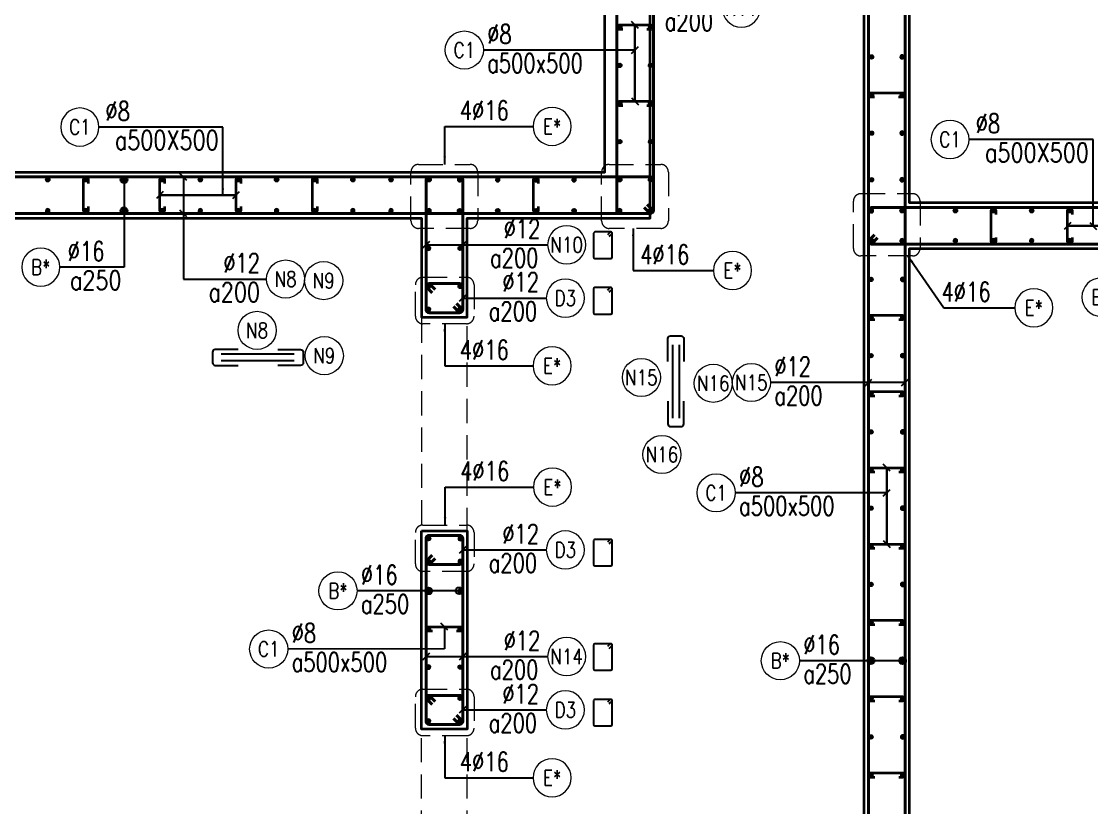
# Model space of a CAD drawing. Header units: millimetres. Extents: x 738475 to 1279438, y -34239 to 156422.
# Drawn here: x 1065435 to 1072451, y 66305 to 71460 of the extents above; entities that cross this region are included whole.
import ezdxf
from ezdxf.enums import TextEntityAlignment as Align

# ---------------------------------------------------------------- set-up
doc = ezdxf.new("R2010")
doc.units = ezdxf.units.MM
doc.header["$MEASUREMENT"] = 0
doc.linetypes.add('HIDDEN', pattern=[9.525, 6.35, -3.175])
doc.linetypes.add('HIDDEN2', pattern=[4.7625, 3.175, -1.5875])
doc.layers.get('0').update_dxf_attribs({"lineweight": 20})
doc.layers.add('Hidden', color=9, linetype='HIDDEN')
doc.layers.add('Ligature', color=1, linetype='Continuous')
for name, color, linetype, lineweight in [('KC-LEADER', 153, 'Continuous', 18), ('KC-THEP', 6, 'Continuous', 40), ('NDC_S_BEAM', 3, 'HIDDEN2', 20), ('NDC_S_DIM', 1, 'Continuous', 15), ('NDC_S_HIDDEN', 8, 'HIDDEN2', 13), ('NDC_S_LEADER', 1, 'Continuous', 15), ('NDC_S_REBAR', 4, 'Continuous', 35), ('NDC_S_STIRRUP', 4, 'Continuous', 40), ('NDC_S_VN TEXT', 7, 'Continuous', 20), ('NDC_S_WALL', 6, 'Continuous', 35)]:
    doc.layers.add(name, color=color, linetype=linetype, lineweight=lineweight)
doc.styles.add('NDC_ARIAL', font='arial.ttf', dxfattribs={"width": 0.85})
doc.styles.add('NDC_DIM', font='', dxfattribs={"width": 0.75})
doc.styles.add('NDC_EN TXT', font='romans.shx', dxfattribs={"width": 0.8})
doc.styles.get('NDC_DIM').set_extended_font_data('Dotum')
doc.dimstyles.new('NDC_1-50', dxfattribs={"dimscale": 50, "dimtxt": 2.5, "dimasz": 1, "dimexe": 1.5, "dimexo": 0, "dimgap": 0.8, "dimtad": 1, "dimdec": 0, "dimdsep": 46, "dimtxsty": 'NDC_ARIAL', "dimblk": 'DIMMARK', "dimcen": 49999.938995, "dimdle": 1.5, "dimclrd": 1, "dimclre": 1, "dimclrt": 3, "dimadec": 0, "dimazin": 0, "dimtfac": 1, "dimtdec": 0, "dimtix": 1, "dimtmove": 2, "dimatfit": 3, "dimfxl": 1, "dimarcsym": 0})
doc.dimstyles.new('NDC_dim_30', dxfattribs={"dimscale": 30, "dimtxt": 2.5, "dimasz": 1.5, "dimexe": 1.5, "dimexo": 2.5, "dimgap": 1, "dimtad": 1, "dimdec": 0, "dimzin": 0, "dimdsep": 46, "dimtxsty": 'NDC_DIM', "dimblk": 'DIMMARK', "dimcen": 0.09, "dimdle": 1.2, "dimclrd": 1, "dimclre": 1, "dimclrt": 3, "dimadec": 0, "dimazin": 0, "dimtfac": 1, "dimtdec": 0, "dimtix": 1, "dimtofl": 0, "dimtmove": 0, "dimatfit": 3, "dimfxl": 6, "dimfxlon": 1, "dimtolj": 1, "dimtzin": 0, "dimarcsym": 0})

# ---------------------------------------------------------------- blocks, each defined once
blk = doc.blocks.new('THEP')
at = {"layer": 'KC-LEADER', "color": 6}
blk.add_circle((0, 0), 14, dxfattribs=at)
at = {"layer": 'KC-THEP'}
for p, q in [((-14, 0), (14, 0)), ((9.9, 9.9), (-9.9, -9.9)), ((-9.9, 9.9), (9.9, -9.9)), ((0, 14), (0, -14))]:
    blk.add_line(p, q, dxfattribs=at)
blk = doc.blocks.new('DIMMARK')
at = {"layer": 'NDC_S_DIM', "color": 1}
blk.add_line((-1.5, 0), (1, 0), dxfattribs=at)
at = {"layer": 'NDC_S_DIM', "color": 2, "const_width": 0.1}
blk.add_lwpolyline([(-0.42, -0.42), (0.42, 0.42)], dxfattribs=at)
blk = doc.blocks.new('*U10')
blk.add_circle((2.5, 0), 2.5)
at = {"layer": 'NDC_S_VN TEXT', "color": 3, "style": 'NDC_EN TXT'}
for tag, width, p in [('DK2', 0.75, (-0.85, 0.85)), ('KC2', 0.8, (-0.85, -2.97))]:
    blk.add_attdef(tag, text='', height=2.5, dxfattribs=dict(at, width=width)).set_placement(p, align=Align.RIGHT)
at = {"layer": 'NDC_S_VN TEXT', "color": 7, "style": 'NDC_EN TXT', "width": 0.8}
blk.add_attdef('SH3', text='', height=2, dxfattribs=at).set_placement((2.5, 0), align=Align.MIDDLE)
blk = doc.blocks.new('A$C7BC65A55')
at = {"layer": 'Ligature'}
for p, q in [((-15.2, 372, 0), (-15.2, 38.5, 0)), ((15.2, 372, 0), (15.2, 38.5, 0))]:
    blk.add_line(p, q, dxfattribs=at)
for points in [[(-36.2, 296.5), (-36.2, 400.9, -0.414214), (-24, 413.1), (24, 413.1, -0.414214), (36.2, 400.9), (36.2, 296.5)], [(-36.2, 116.5), (-36.2, 12.2, 0.414214), (-24, 0), (24, 0, 0.414214), (36.2, 12.2), (36.2, 116.5)]]:
    blk.add_lwpolyline(points, format="xyb", dxfattribs=at)
blk = doc.blocks.new('*U11')
blk.add_circle((-2.5, 0), 2.5)
at = {"layer": 'NDC_S_VN TEXT', "color": 3, "style": 'NDC_EN TXT', "width": 0.75}
for tag, p in [('DK1', (0.5, 0.85)), ('KC1', (0.5, -2.97))]:
    blk.add_attdef(tag, p, '', height=2.5, dxfattribs=at)
at = {"layer": 'NDC_S_VN TEXT', "color": 7, "style": 'NDC_EN TXT', "width": 0.8}
blk.add_attdef('SH2', text='', height=2, dxfattribs=at).set_placement((-2.5, 0), align=Align.MIDDLE)
blk = doc.blocks.new('*U13')
blk.add_circle((-2.5, 0), 2.5)
at = {"layer": 'NDC_S_VN TEXT', "color": 3, "style": 'NDC_EN TXT', "width": 0.75}
blk.add_attdef('DK1', (0.5, 0.85), '', height=2.5, dxfattribs=at)
at = {"layer": 'NDC_S_VN TEXT', "color": 7, "style": 'NDC_EN TXT', "width": 0.8}
blk.add_attdef('SH2', text='', height=2, dxfattribs=at).set_placement((-2.5, 0), align=Align.MIDDLE)
blk = doc.blocks.new('*U12')
blk.add_circle((-2.5, 0), 2.5)
at = {"layer": 'NDC_S_VN TEXT', "color": 3, "style": 'NDC_EN TXT', "width": 0.75}
for tag, p in [('DK1', (0.5, 0.85)), ('KC1', (0.5, -2.97))]:
    blk.add_attdef(tag, p, '', height=2.5, dxfattribs=at)
at = {"layer": 'NDC_S_VN TEXT', "color": 7, "style": 'NDC_EN TXT', "width": 0.8}
blk.add_attdef('SH2', text='', height=2, dxfattribs=at).set_placement((-2.5, 0), align=Align.MIDDLE)

msp = doc.modelspace()

# ---------------------------------------------------------------- linework, layer by layer
for centre in [(1067417.021, 69760.121), (1066980.746, 69433.845), (1067420.847, 69268.088), (1069499.925, 69125.009), (1069970.894, 69086.849), (1069634.373, 68620.006)]:
    msp.add_circle(centre, 125)
at = {"layer": 'Ligature'}
for points in [[(1069289.414, 70049.096), (1069305.379, 70065.061, 0.66817864), (1069299.606, 70079), (1069194.977, 70079, 0.41421356), (1069186.812, 70070.835), (1069186.812, 69913.727, 0.41421356), (1069194.977, 69905.562), (1069299.606, 69905.562, 0.41421356), (1069307.771, 69913.727), (1069307.771, 70070.835, 0.66817864), (1069293.833, 70076.608), (1069277.867, 70060.642)], [(1069289.414, 69684.495), (1069305.379, 69700.46, 0.66817864), (1069299.606, 69714.399), (1069194.977, 69714.399, 0.41421356), (1069186.812, 69706.234), (1069186.812, 69549.126, 0.41421356), (1069194.977, 69540.961), (1069299.606, 69540.961, 0.41421356), (1069307.771, 69549.126), (1069307.771, 69706.234, 0.66817864), (1069293.833, 69712.007), (1069277.867, 69696.041)], [(1069289.414, 68033.525), (1069305.379, 68049.491, 0.66817864), (1069299.606, 68063.429), (1069194.977, 68063.429, 0.41421356), (1069186.812, 68055.264), (1069186.812, 67898.156, 0.41421356), (1069194.977, 67889.992), (1069299.606, 67889.992, 0.41421356), (1069307.771, 67898.156), (1069307.771, 68055.264, 0.66817864), (1069293.833, 68061.037), (1069277.867, 68045.071)], [(1069289.385, 67349.096), (1069305.351, 67365.061, 0.66817864), (1069299.578, 67379), (1069194.949, 67379, 0.41421356), (1069186.784, 67370.835), (1069186.784, 67213.727, 0.41421356), (1069194.949, 67205.562), (1069299.578, 67205.562, 0.41421356), (1069307.743, 67213.727), (1069307.743, 67370.835, 0.66817864), (1069293.804, 67376.608), (1069277.839, 67360.642)], [(1069289.385, 66984.495), (1069305.351, 67000.46, 0.66817864), (1069299.578, 67014.399), (1069194.949, 67014.399, 0.41421356), (1069186.784, 67006.234), (1069186.784, 66849.126, 0.41421356), (1069194.949, 66840.961), (1069299.578, 66840.961, 0.41421356), (1069307.743, 66849.126), (1069307.743, 67006.234, 0.66817864), (1069293.804, 67012.007), (1069277.839, 66996.041)]]:
    msp.add_lwpolyline(points, format="xyb", dxfattribs=at)
at = {"layer": 'NDC_S_BEAM', "ltscale": 50}
for p, q in [((1068058.224, 69511.705), (1068058.224, 68111.705)), ((1068358.224, 68111.705), (1068358.224, 69511.705)), ((1068058.224, 65411.705), (1068058.224, 66811.705)), ((1068358.224, 65411.705), (1068358.224, 66811.705))]:
    msp.add_line(p, q, dxfattribs=at)
at = {"layer": 'NDC_S_HIDDEN', "ltscale": 50}
for points in [[(1068039.299, 70522.267), (1068376.509, 70522.267, -0.41421356), (1068426.509, 70472.267), (1068426.509, 70152.529, -0.41421356), (1068376.509, 70102.529), (1068039.299, 70102.529, -0.41421356), (1067989.299, 70152.529), (1067989.299, 70472.267, -0.41421356)], [(1069289.271, 70522.267), (1069626.481, 70522.267, -0.41421356), (1069676.481, 70472.267), (1069676.481, 70152.529, -0.41421356), (1069626.481, 70102.529), (1069289.271, 70102.529, -0.41421356), (1069239.271, 70152.529), (1069239.271, 70472.267, -0.41421356)], [(1070939.349, 70330.3), (1071276.559, 70330.3, -0.41421356), (1071326.559, 70280.3), (1071326.559, 69971.785, -0.41421356), (1071276.559, 69921.785), (1070939.349, 69921.785, -0.41421356), (1070889.349, 69971.785), (1070889.349, 70280.3, -0.41421356)], [(1068067.957, 69782.472), (1068352.714, 69782.472, -0.41421356), (1068402.714, 69732.472), (1068402.714, 69527.464, -0.41421356), (1068352.714, 69477.464), (1068067.957, 69477.464, -0.41421356), (1068017.957, 69527.464), (1068017.957, 69732.472, -0.41421356)], [(1068067.957, 68157.65), (1068352.714, 68157.65, -0.41421356), (1068402.714, 68107.65), (1068402.714, 67902.643, -0.41421356), (1068352.714, 67852.643), (1068067.957, 67852.643, -0.41421356), (1068017.957, 67902.643), (1068017.957, 68107.65, -0.41421356)], [(1068067.957, 67081.54), (1068352.714, 67081.54, -0.41421356), (1068402.714, 67031.54), (1068402.714, 66826.532, -0.41421356), (1068352.714, 66776.532), (1068067.957, 66776.532, -0.41421356), (1068017.957, 66826.532), (1068017.957, 67031.54, -0.41421356)]]:
    msp.add_lwpolyline(points, format="xyb", close=True, dxfattribs=at)
at = {"layer": 'NDC_S_REBAR'}
for points in [[(1069378.775, 71406.257), (1069353.775, 71406.257, -1), (1069353.775, 71436.257), (1069560.8, 71436.257, -1), (1069560.8, 71406.257), (1069535.8, 71406.257)], [(1069378.775, 70906.257), (1069353.775, 70906.257, -1), (1069353.775, 70936.257), (1069560.8, 70936.257, -1), (1069560.8, 70906.257), (1069535.8, 70906.257)], [(1071028.775, 70961.99), (1071003.775, 70961.99, -1), (1071003.775, 70991.99), (1071210.8, 70991.99, -1), (1071210.8, 70961.99), (1071185.8, 70961.99)], [(1065873.252, 70246.257), (1065873.252, 70221.257, -1), (1065843.252, 70221.257), (1065843.252, 70421.257, -1), (1065873.252, 70421.257), (1065873.252, 70396.257)], [(1066373.252, 70246.257), (1066373.252, 70221.257, -1), (1066343.252, 70221.257), (1066343.252, 70421.257, -1), (1066373.252, 70421.257), (1066373.252, 70396.257)], [(1066873.252, 70246.257), (1066873.252, 70221.257, -1), (1066843.252, 70221.257), (1066843.252, 70421.257, -1), (1066873.252, 70421.257), (1066873.252, 70396.257)], [(1067373.252, 70246.257), (1067373.252, 70221.257, -1), (1067343.252, 70221.257), (1067343.252, 70421.257, -1), (1067373.252, 70421.257), (1067373.252, 70396.257)], [(1068823.224, 70246.557), (1068823.224, 70221.557, -1), (1068793.224, 70221.557), (1068793.224, 70421.557, -1), (1068823.224, 70421.557), (1068823.224, 70396.557)], [(1071823.224, 70043.464), (1071823.224, 70018.464, -1), (1071793.224, 70018.464), (1071793.224, 70218.464, -1), (1071823.224, 70218.464), (1071823.224, 70193.464)], [(1072323.224, 70043.464), (1072323.224, 70018.464, -1), (1072293.224, 70018.464), (1072293.224, 70218.464, -1), (1072323.224, 70218.464), (1072323.224, 70193.464)], [(1071029.712, 69503.162), (1071004.712, 69503.162, -1), (1071004.712, 69533.162), (1071211.736, 69533.162, -1), (1071211.736, 69503.162), (1071186.736, 69503.162)], [(1071029.712, 69003.162), (1071004.712, 69003.162, -1), (1071004.712, 69033.162), (1071211.736, 69033.162, -1), (1071211.736, 69003.162), (1071186.736, 69003.162)], [(1071029.712, 68503.162), (1071004.712, 68503.162, -1), (1071004.712, 68533.162), (1071211.736, 68533.162, -1), (1071211.736, 68503.162), (1071186.736, 68503.162)], [(1071029.712, 68003.162), (1071004.712, 68003.162, -1), (1071004.712, 68033.162), (1071211.736, 68033.162, -1), (1071211.736, 68003.162), (1071186.736, 68003.162)], [(1068129.712, 67460.988), (1068104.712, 67460.988, -1), (1068104.712, 67490.988), (1068311.736, 67490.988, -1), (1068311.736, 67460.988), (1068286.736, 67460.988)], [(1071029.712, 67503.162), (1071004.712, 67503.162, -1), (1071004.712, 67533.162), (1071211.736, 67533.162, -1), (1071211.736, 67503.162), (1071186.736, 67503.162)], [(1071029.712, 67003.162), (1071004.712, 67003.162, -1), (1071004.712, 67033.162), (1071211.736, 67033.162, -1), (1071211.736, 67003.162), (1071186.736, 67003.162)], [(1071029.712, 66503.162), (1071004.712, 66503.162, -1), (1071004.712, 66533.162), (1071211.736, 66533.162, -1), (1071211.736, 66503.162), (1071186.736, 66503.162)]]:
    msp.add_lwpolyline(points, format="xyb", dxfattribs=at)
at = {"layer": 'NDC_S_STIRRUP'}
for points in [[(1069538.224, 70260.011), (1069578.224, 70220.011, -0.41421356), (1069558.224, 70200.011), (1069358.224, 70200.011, -0.41421356), (1069338.224, 70220.011), (1069338.224, 72620.011, -0.41421356), (1069358.224, 72640.011), (1069558.224, 72640.011, -0.41421356), (1069578.224, 72620.011), (1069578.224, 70220.011, -0.41421356), (1069558.224, 70200.011), (1069518.224, 70240.011)], [(1071188.224, 65460.011), (1071228.224, 65420.011, -0.41421356), (1071208.224, 65400.011), (1071008.224, 65400.011, -0.41421356), (1070988.224, 65420.011), (1070988.224, 72620.011, -0.41421356), (1071008.224, 72640.011), (1071208.224, 72640.011, -0.41421356), (1071228.224, 72620.011), (1071228.224, 65420.011, -0.41421356), (1071208.224, 65400.011), (1071168.224, 65440.011)], [(1064948.224, 70240.011), (1064908.224, 70200.011, -0.41421356), (1064888.224, 70220.011), (1064888.224, 70420.011, -0.41421356), (1064908.224, 70440.011), (1069558.224, 70440.011, -0.41421356), (1069578.224, 70420.011), (1069578.224, 70220.011, -0.41435759), (1069558.224, 70200.011), (1064908.224, 70200.011, -0.41421356), (1064888.224, 70220.011), (1064928.224, 70260.011)], [(1068288.252, 69610.011), (1068328.252, 69570.011, -0.41421356), (1068308.252, 69550.011), (1068108.252, 69550.011, -0.41421356), (1068088.252, 69570.011), (1068088.252, 70420.011, -0.41421356), (1068108.252, 70440.011), (1068308.252, 70440.011, -0.41421356), (1068328.252, 70420.011), (1068328.252, 69570.011, -0.41421356), (1068308.252, 69550.011), (1068268.252, 69590.011)], [(1071048.224, 70040.011), (1071008.224, 70000.011, -0.41421356), (1070988.224, 70020.011), (1070988.224, 70220.011, -0.41421356), (1071008.224, 70240.011), (1074308.196, 70240.011, -0.41421356), (1074328.196, 70220.011), (1074328.196, 70020.011, -0.41435759), (1074308.196, 70000.011), (1071008.224, 70000.011, -0.41421356), (1070988.224, 70020.011), (1071028.224, 70060.011)], [(1068128.224, 69680.981), (1068088.224, 69720.981, -0.41421356), (1068108.224, 69740.981), (1068308.224, 69740.981, -0.41421356), (1068328.224, 69720.981), (1068328.224, 69570.011, -0.41421356), (1068308.224, 69550.011), (1068108.224, 69550.011, -0.41421356), (1068088.224, 69570.011), (1068088.224, 69720.981, -0.41421356), (1068108.224, 69740.981), (1068148.224, 69700.981)], [(1068128.224, 67959.041), (1068088.224, 67919.041, 0.41421356), (1068108.224, 67899.041), (1068308.224, 67899.041, 0.41421356), (1068328.224, 67919.041), (1068328.224, 68070.011, 0.41421356), (1068308.224, 68090.011), (1068108.224, 68090.011, 0.41421356), (1068088.224, 68070.011), (1068088.224, 67919.041, 0.41421356), (1068108.224, 67899.041), (1068148.224, 67939.041)], [(1068288.252, 66910.011), (1068328.252, 66870.011, -0.41421356), (1068308.252, 66850.011), (1068108.252, 66850.011, -0.41421356), (1068088.252, 66870.011), (1068088.252, 68070.011, -0.41421356), (1068108.252, 68090.011), (1068308.252, 68090.011, -0.41421356), (1068328.252, 68070.011), (1068328.252, 66870.011, -0.41421356), (1068308.252, 66850.011), (1068268.252, 66890.011)], [(1068128.224, 66980.981), (1068088.224, 67020.981, -0.41421356), (1068108.224, 67040.981), (1068308.224, 67040.981, -0.41421356), (1068328.224, 67020.981), (1068328.224, 66870.011, -0.41421356), (1068308.224, 66850.011), (1068108.224, 66850.011, -0.41421356), (1068088.224, 66870.011), (1068088.224, 67020.981, -0.41421356), (1068108.224, 67040.981), (1068148.224, 67000.981)]]:
    msp.add_lwpolyline(points, format="xyb", dxfattribs=at)
at = {"layer": 'NDC_S_WALL'}
for points in [[(1068358.224, 63470.011), (1068358.224, 65420.011), (1068058.224, 65420.011), (1068058.224, 64770.011), (1065358.224, 64770.011), (1065358.224, 70170.011), (1068058.224, 70170.011), (1068058.224, 69520.011), (1068358.224, 69520.011), (1068358.224, 70170.011), (1069558.224, 70170.011), (1069558.224, 72670.011)], [(1074058.224, 70270.011), (1071258.224, 70270.011), (1071258.224, 72170.011), (1072308.224, 72170.011), (1072308.224, 72670.011), (1070958.224, 72670.011), (1070958.224, 65570.011), (1070208.224, 65570.011), (1070208.224, 65370.011), (1071258.224, 65370.011), (1071258.224, 69970.011), (1074058.224, 69970.011)], [(1069258.224, 72170.011), (1069258.224, 70470.011), (1065358.224, 70470.011), (1065358.224, 72170.011)]]:
    msp.add_lwpolyline(points, dxfattribs=at)
msp.add_lwpolyline([(1068058.224, 68120.011), (1068358.224, 68120.011), (1068358.224, 66820.011), (1068058.224, 66820.011)], close=True, dxfattribs=at)

# ---------------------------------------------------------------- block references
at = {"layer": 'Hidden', "xscale": 1.44, "yscale": 1.44, "zscale": 1.44}
msp.add_blockref('A$C7BC65A55', (1069725.005, 68802.728, 0.03), dxfattribs=at)
at = {"layer": 'Hidden', "xscale": 1.44, "yscale": 1.44, "zscale": 1.44, "rotation": 270}
msp.add_blockref('A$C7BC65A55', (1066688.635, 69256.32, 0.03), dxfattribs=at)
at = {"layer": 'KC-THEP'}
for p, rotation in [((1069358.252, 71421.257), 189.6685644363809), ((1071008.252, 71226.99), 189.6685644363809), ((1069358.252, 71171.257), 189.6685644363809), ((1069358.252, 70921.257), 189.6685644363809), ((1071008.252, 70976.99), 189.6685644363809), ((1071008.252, 70726.99), 189.6685644363809), ((1069358.252, 70671.257), 189.6685644363809), ((1065608.252, 70421.257), 189.6685644363809), ((1065858.252, 70421.257), 189.6685644363809), ((1066108.252, 70421.257), 189.6685644363809), ((1066358.252, 70421.257), 189.6685644363809), ((1066608.252, 70421.257), 189.6685644363809), ((1066858.252, 70421.257), 189.6685644363809), ((1067108.252, 70421.257), 189.6685644363809), ((1067358.252, 70421.257), 189.6685644363809), ((1067608.252, 70421.257), 189.6685644363809), ((1067858.252, 70421.257), 189.6685644363809), ((1068108.252, 70421.257), 189.6685644363809), ((1069358.252, 70421.257), 189.6685644363809), ((1071008.252, 70421.257), 189.6685644363809), ((1068308.224, 70218.464), 189.6685644363809), ((1068558.224, 70218.464), 189.6685644363809), ((1068808.224, 70218.464), 189.6685644363809), ((1069058.224, 70218.464), 189.6685644363809), ((1069558.224, 70218.464), 189.6685644363809), ((1071208.224, 70218.464), 189.6685644363809), ((1071558.224, 70218.464), 189.6685644363809), ((1071808.224, 70218.464), 189.6685644363809), ((1072058.224, 70218.464), 189.6685644363809), ((1072308.224, 70218.464), 189.6685644363809), ((1071008.252, 70021.858), 189.6685644363809), ((1068311.736, 69971.859), 9.668564436380946), ((1068311.736, 69721.859), 9.668564436380946), ((1071004.712, 69768.162), 189.6685644363809), ((1068311.736, 69571.859), 9.668564436380946), ((1071004.712, 69518.162), 189.6685644363809), ((1071004.712, 69268.162), 189.6685644363809), ((1071004.712, 69018.162), 189.6685644363809), ((1071004.712, 68768.162), 189.6685644363809), ((1071004.712, 68518.162), 189.6685644363809), ((1071004.712, 68268.162), 189.6685644363809), ((1068104.712, 68068.162), 189.6685644363809), ((1071004.712, 68018.162), 189.6685644363809), ((1068104.712, 67918.162), 189.6685644363809), ((1071004.712, 67768.162), 189.6685644363809), ((1068311.736, 67725.988), 9.668564436380946), ((1068311.736, 67475.988), 9.668564436380946), ((1071004.712, 67518.162), 189.6685644363809), ((1071004.712, 67268.162), 189.6685644363809), ((1068311.736, 67225.988), 9.668564436380946), ((1068311.736, 67021.859), 9.668564436380946), ((1071004.712, 67018.162), 189.6685644363809), ((1068311.736, 66871.859), 9.668564436380946), ((1071004.712, 66768.162), 189.6685644363809), ((1071004.712, 66518.162), 189.6685644363809)]:
    msp.add_blockref('THEP', p, dxfattribs=dict(at, rotation=rotation))
at = {"layer": 'KC-THEP', "xscale": -1}
for p, rotation in [((1069558.224, 71421.557), 350.3314355636191), ((1071208.224, 71227.291), 350.3314355636191), ((1069558.224, 71171.557), 350.3314355636191), ((1069558.224, 70921.557), 350.3314355636191), ((1071208.224, 70977.291), 350.3314355636191), ((1071208.224, 70727.291), 350.3314355636191), ((1069558.224, 70671.557), 350.3314355636191), ((1068308.224, 70421.557), 350.3314355636191), ((1068558.224, 70421.557), 350.3314355636191), ((1068808.224, 70421.557), 350.3314355636191), ((1069058.224, 70421.557), 350.3314355636191), ((1069558.224, 70421.557), 350.3314355636191), ((1071208.224, 70421.557), 350.3314355636191), ((1065608.252, 70218.163), 350.3314355636191), ((1065858.252, 70218.163), 350.3314355636191), ((1066108.252, 70218.163), 350.3314355636191), ((1066358.252, 70218.163), 350.3314355636191), ((1066608.252, 70218.163), 350.3314355636191), ((1066858.252, 70218.163), 350.3314355636191), ((1067108.252, 70218.163), 350.3314355636191), ((1067358.252, 70218.163), 350.3314355636191), ((1067608.252, 70218.163), 350.3314355636191), ((1067858.252, 70218.163), 350.3314355636191), ((1068108.252, 70218.163), 350.3314355636191), ((1069358.252, 70218.163), 350.3314355636191), ((1071008.252, 70218.163), 350.3314355636191), ((1071208.224, 70021.557), 350.3314355636191), ((1071558.224, 70021.557), 350.3314355636191), ((1071808.224, 70021.557), 350.3314355636191), ((1072058.224, 70021.557), 350.3314355636191), ((1072308.224, 70021.557), 350.3314355636191), ((1068104.712, 69971.859), 350.3314355636191), ((1068104.712, 69721.859), 350.3314355636191), ((1071211.736, 69768.162), 170.331435563619), ((1068104.712, 69571.859), 350.3314355636191), ((1071211.736, 69518.162), 170.331435563619), ((1071211.736, 69268.162), 170.331435563619), ((1071211.736, 69018.162), 170.331435563619), ((1071211.736, 68768.162), 170.331435563619), ((1071211.736, 68518.162), 170.331435563619), ((1071211.736, 68268.162), 170.331435563619), ((1068311.736, 68068.162), 170.331435563619), ((1071211.736, 68018.162), 170.331435563619), ((1068311.736, 67918.162), 170.331435563619), ((1071211.736, 67768.162), 170.331435563619), ((1068104.712, 67725.988), 350.3314355636191), ((1068104.712, 67475.988), 350.3314355636191), ((1071211.736, 67518.162), 170.331435563619), ((1071211.736, 67268.162), 170.331435563619), ((1068104.712, 67225.988), 350.3314355636191), ((1068104.712, 67021.859), 350.3314355636191), ((1071211.736, 67018.162), 170.331435563619), ((1068104.712, 66871.859), 350.3314355636191), ((1071211.736, 66768.162), 170.331435563619), ((1071211.736, 66518.162), 170.331435563619)]:
    msp.add_blockref('THEP', p, dxfattribs=dict(at, rotation=rotation))
at = {"layer": 'NDC_S_VN TEXT'}
ref = msp.add_blockref('*U11', (1070030.483, 71546.818), dxfattribs=dict(at, xscale=-50, yscale=50, zscale=50))
ref.add_attrib('SH2', 'N11', dxfattribs={"color": 7, "height": 100, "style": 'NDC_EN TXT', "width": 0.8}).set_placement((1070155.483, 71546.818), align=Align.MIDDLE)
ref.add_attrib('DK1', '%%C12', (1069742.09, 71589.094), dxfattribs={"color": 3, "height": 125, "style": 'NDC_EN TXT', "width": 0.75})
ref.add_attrib('KC1', 'a200', (1069652.805, 71398.191), dxfattribs={"color": 3, "height": 125, "style": 'NDC_EN TXT', "width": 0.75})
at = {"layer": 'NDC_S_VN TEXT', "xscale": 50, "yscale": 50, "zscale": 50}
for name, p, values in [('*U12', (1068463.974, 71271.895), {'SH2': 'C1', 'DK1': '%%c8', 'KC1': 'a500x500'}), ('*U10', (1067042.298, 69770.459), {'SH3': 'N8', 'DK2': '%%C12', 'KC2': 'a200'}), ('*U11', (1070345.837, 69092.017), {'SH2': 'N15', 'DK1': '%%C12', 'KC1': 'a200'}), ('*U12', (1070114.911, 68368.801), {'SH2': 'C1', 'DK1': '%%c8', 'KC1': 'a500x500'}), ('*U11', (1067635.765, 67725.988), {'SH2': 'B*', 'DK1': '%%C16', 'KC1': 'a250'}), ('*U12', (1067181.78, 67344.714), {'SH2': 'C1', 'DK1': '%%c8', 'KC1': 'a500x500'}), ('*U11', (1070535.765, 67268.162), {'SH2': 'B*', 'DK1': '%%C16', 'KC1': 'a250'})]:
    msp.add_blockref(name, p, dxfattribs=at).add_auto_attribs(values)
at = {"layer": 'NDC_S_VN TEXT'}
ref = msp.add_blockref('*U10', (1065943.791, 70767.207), dxfattribs=dict(at, xscale=-50, yscale=50, zscale=50))
ref.add_attrib('SH3', 'C1', dxfattribs={"color": 7, "height": 100, "style": 'NDC_EN TXT', "width": 0.8}).set_placement((1065818.791, 70767.207), align=Align.MIDDLE)
ref.add_attrib('DK2', '%%c8', dxfattribs={"color": 3, "height": 125, "style": 'NDC_EN TXT', "width": 0.75}).set_placement((1066147.005, 70809.482), align=Align.RIGHT)
ref.add_attrib('KC2', 'a500X500', dxfattribs={"color": 3, "height": 125, "style": 'NDC_EN TXT', "width": 0.8}).set_placement((1066729.148, 70618.58), align=Align.RIGHT)
ref = msp.add_blockref('*U13', (1068789.645, 70771.127), dxfattribs=dict(at, xscale=-50, yscale=50, zscale=50))
ref.add_attrib('SH2', 'E*', dxfattribs={"color": 7, "height": 100, "style": 'NDC_EN TXT', "width": 0.8}).set_placement((1068914.645, 70771.127), align=Align.MIDDLE)
ref.add_attrib('DK1', '4%%C16', (1068309.288, 70813.402), dxfattribs={"color": 3, "height": 125, "style": 'NDC_EN TXT', "width": 0.75})
ref = msp.add_blockref('*U10', (1071648.2, 70685.806), dxfattribs=dict(at, xscale=-50, yscale=50, zscale=50))
ref.add_attrib('SH3', 'C1', dxfattribs={"color": 7, "height": 100, "style": 'NDC_EN TXT', "width": 0.8}).set_placement((1071523.2, 70685.806), align=Align.MIDDLE)
ref.add_attrib('DK2', '%%c8', dxfattribs={"color": 3, "height": 125, "style": 'NDC_EN TXT', "width": 0.75}).set_placement((1071851.414, 70728.082), align=Align.RIGHT)
ref.add_attrib('KC2', 'a500X500', dxfattribs={"color": 3, "height": 125, "style": 'NDC_EN TXT', "width": 0.8}).set_placement((1072433.557, 70537.179), align=Align.RIGHT)
ref = msp.add_blockref('*U11', (1068885.087, 69995.192), dxfattribs=dict(at, xscale=-50, yscale=50, zscale=50))
ref.add_attrib('SH2', 'N10', dxfattribs={"color": 7, "height": 100, "style": 'NDC_EN TXT', "width": 0.8}).set_placement((1069010.087, 69995.192), align=Align.MIDDLE)
ref.add_attrib('DK1', '%%C12', (1068596.694, 70037.467), dxfattribs={"color": 3, "height": 125, "style": 'NDC_EN TXT', "width": 0.75})
ref.add_attrib('KC1', 'a200', (1068507.408, 69846.565), dxfattribs={"color": 3, "height": 125, "style": 'NDC_EN TXT', "width": 0.75})
ref = msp.add_blockref('*U10', (1065687.641, 69848.451), dxfattribs=dict(at, xscale=-50, yscale=50, zscale=50))
ref.add_attrib('SH3', 'B*', dxfattribs={"color": 7, "height": 100, "style": 'NDC_EN TXT', "width": 0.8}).set_placement((1065562.641, 69848.451), align=Align.MIDDLE)
ref.add_attrib('DK2', '%%C16', dxfattribs={"color": 3, "height": 125, "style": 'NDC_EN TXT', "width": 0.75}).set_placement((1065980.141, 69890.726), align=Align.RIGHT)
ref.add_attrib('KC2', 'a250', dxfattribs={"color": 3, "height": 125, "style": 'NDC_EN TXT', "width": 0.8}).set_placement((1066092.046, 69699.824), align=Align.RIGHT)
ref = msp.add_blockref('*U13', (1069972.205, 69826.479), dxfattribs=dict(at, xscale=-50, yscale=50, zscale=50))
ref.add_attrib('SH2', 'E*', dxfattribs={"color": 7, "height": 100, "style": 'NDC_EN TXT', "width": 0.8}).set_placement((1070097.205, 69826.479), align=Align.MIDDLE)
ref.add_attrib('DK1', '4%%C16', (1069491.848, 69868.754), dxfattribs={"color": 3, "height": 125, "style": 'NDC_EN TXT', "width": 0.75})
ref = msp.add_blockref('*U11', (1068876.489, 69645.496), dxfattribs=dict(at, xscale=-50, yscale=50, zscale=50))
ref.add_attrib('SH2', 'D3', dxfattribs={"color": 7, "height": 100, "style": 'NDC_EN TXT', "width": 0.8}).set_placement((1069001.489, 69645.496), align=Align.MIDDLE)
ref.add_attrib('DK1', '%%C12', (1068588.097, 69687.771), dxfattribs={"color": 3, "height": 125, "style": 'NDC_EN TXT', "width": 0.75})
ref.add_attrib('KC1', 'a200', (1068498.811, 69496.868), dxfattribs={"color": 3, "height": 125, "style": 'NDC_EN TXT', "width": 0.75})
ref = msp.add_blockref('*U10', (1072637.613, 69651.845), dxfattribs=dict(at, xscale=-50, yscale=50, zscale=50))
ref.add_attrib('SH3', 'B*', dxfattribs={"color": 7, "height": 100, "style": 'NDC_EN TXT', "width": 0.8}).set_placement((1072512.613, 69651.845), align=Align.MIDDLE)
ref.add_attrib('DK2', '%%C16', dxfattribs={"color": 3, "height": 125, "style": 'NDC_EN TXT', "width": 0.75}).set_placement((1072930.113, 69694.12), align=Align.RIGHT)
ref.add_attrib('KC2', 'a250', dxfattribs={"color": 3, "height": 125, "style": 'NDC_EN TXT', "width": 0.8}).set_placement((1073042.017, 69503.218), align=Align.RIGHT)
ref = msp.add_blockref('*U13', (1071947.448, 69582.071), dxfattribs=dict(at, xscale=-50, yscale=50, zscale=50))
ref.add_attrib('SH2', 'E*', dxfattribs={"color": 7, "height": 100, "style": 'NDC_EN TXT', "width": 0.8}).set_placement((1072072.448, 69582.071), align=Align.MIDDLE)
ref.add_attrib('DK1', '4%%C16', (1071467.091, 69624.346), dxfattribs={"color": 3, "height": 125, "style": 'NDC_EN TXT', "width": 0.75})
ref = msp.add_blockref('*U13', (1068789.645, 69201.413), dxfattribs=dict(at, xscale=-50, yscale=50, zscale=50))
ref.add_attrib('SH2', 'E*', dxfattribs={"color": 7, "height": 100, "style": 'NDC_EN TXT', "width": 0.8}).set_placement((1068914.645, 69201.413), align=Align.MIDDLE)
ref.add_attrib('DK1', '4%%C16', (1068309.288, 69243.689), dxfattribs={"color": 3, "height": 125, "style": 'NDC_EN TXT', "width": 0.75})
ref = msp.add_blockref('*U13', (1068792.076, 68406.511), dxfattribs=dict(at, xscale=-50, yscale=50, zscale=50))
ref.add_attrib('SH2', 'E*', dxfattribs={"color": 7, "height": 100, "style": 'NDC_EN TXT', "width": 0.8}).set_placement((1068917.076, 68406.511), align=Align.MIDDLE)
ref.add_attrib('DK1', '4%%C16', (1068311.719, 68448.786), dxfattribs={"color": 3, "height": 125, "style": 'NDC_EN TXT', "width": 0.75})
ref = msp.add_blockref('*U11', (1068876.489, 67994.526), dxfattribs=dict(at, xscale=-50, yscale=50, zscale=50))
ref.add_attrib('SH2', 'D3', dxfattribs={"color": 7, "height": 100, "style": 'NDC_EN TXT', "width": 0.8}).set_placement((1069001.489, 67994.526), align=Align.MIDDLE)
ref.add_attrib('DK1', '%%C12', (1068588.097, 68036.801), dxfattribs={"color": 3, "height": 125, "style": 'NDC_EN TXT', "width": 0.75})
ref.add_attrib('KC1', 'a200', (1068498.811, 67845.899), dxfattribs={"color": 3, "height": 125, "style": 'NDC_EN TXT', "width": 0.75})
ref = msp.add_blockref('*U11', (1068885.059, 67295.192), dxfattribs=dict(at, xscale=-50, yscale=50, zscale=50))
ref.add_attrib('SH2', 'N14', dxfattribs={"color": 7, "height": 100, "style": 'NDC_EN TXT', "width": 0.8}).set_placement((1069010.059, 67295.192), align=Align.MIDDLE)
ref.add_attrib('DK1', '%%C12', (1068596.666, 67337.467), dxfattribs={"color": 3, "height": 125, "style": 'NDC_EN TXT', "width": 0.75})
ref.add_attrib('KC1', 'a200', (1068507.38, 67146.565), dxfattribs={"color": 3, "height": 125, "style": 'NDC_EN TXT', "width": 0.75})
ref = msp.add_blockref('*U11', (1068876.461, 66945.496), dxfattribs=dict(at, xscale=-50, yscale=50, zscale=50))
ref.add_attrib('SH2', 'D3', dxfattribs={"color": 7, "height": 100, "style": 'NDC_EN TXT', "width": 0.8}).set_placement((1069001.461, 66945.496), align=Align.MIDDLE)
ref.add_attrib('DK1', '%%C12', (1068588.068, 66987.771), dxfattribs={"color": 3, "height": 125, "style": 'NDC_EN TXT', "width": 0.75})
ref.add_attrib('KC1', 'a200', (1068498.783, 66796.868), dxfattribs={"color": 3, "height": 125, "style": 'NDC_EN TXT', "width": 0.75})
ref = msp.add_blockref('*U13', (1068789.645, 66500.481), dxfattribs=dict(at, xscale=-50, yscale=50, zscale=50))
ref.add_attrib('SH2', 'E*', dxfattribs={"color": 7, "height": 100, "style": 'NDC_EN TXT', "width": 0.8}).set_placement((1068914.645, 66500.481), align=Align.MIDDLE)
ref.add_attrib('DK1', '4%%C16', (1068309.288, 66542.756), dxfattribs={"color": 3, "height": 125, "style": 'NDC_EN TXT', "width": 0.75})

# ---------------------------------------------------------------- texts
at = {"layer": 'NDC_S_VN TEXT', "color": 7, "style": 'NDC_EN TXT', "width": 0.8}
for tag, p in [('N9', (1067417.021, 69760.121)), ('N8', (1066980.746, 69433.845)), ('N9', (1067420.847, 69268.088)), ('N15', (1069499.925, 69125.009)), ('N16', (1069970.894, 69086.849)), ('N16', (1069634.373, 68620.006))]:
    msp.add_attdef(tag, text='3', height=100, dxfattribs=at).set_placement(p, align=Align.MIDDLE)

# ---------------------------------------------------------------- leaders
at = {"layer": 'NDC_S_LEADER'}
for points, dimstyle, override in [([(1069457.287, 71436.257), (1069457.287, 70936.257)], 'NDC_dim_30', {"dimtad": 0, "dimldrblk": 'Oblique'}), ([(1069457.287, 70936.257), (1069457.287, 71436.257)], 'NDC_dim_30', {"dimtad": 0, "dimldrblk": 'Oblique'}), ([(1069457.287, 71271.894), (1068463.974, 71271.894)], 'NDC_dim_30', {"dimtad": 0, "dimldrblk": 'Oblique'}), ([(1066756.687, 70321.257), (1066756.687, 70767.206), (1065943.791, 70767.206)], 'NDC_dim_30', {"dimgap": 1, "dimtad": 0}), ([(1068210.335, 70522.267), (1068210.335, 70771.127), (1068791.915, 70771.127)], 'NDC_1-50', {"dimgap": 0.8, "dimtad": 0}), ([(1072461.096, 70118.464), (1072461.096, 70685.806), (1071648.2, 70685.806)], 'NDC_dim_30', {"dimtad": 0, "dimldrblk": 'Oblique'}), ([(1066108.252, 70421.257), (1066108.252, 69848.27), (1065687.641, 69848.27)], 'NDC_dim_30', {"dimgap": 1, "dimtad": 0, "dimldrblk": 'Origin'}), ([(1066497.56, 70440.011), (1066497.56, 69770.278), (1067042.298, 69770.278)], 'NDC_dim_30', {"dimtad": 0, "dimldrblk": 'Oblique'}), ([(1066343.252, 70321.257), (1066843.252, 70321.257)], 'NDC_dim_30', {"dimtad": 0, "dimldrblk": 'Oblique'}), ([(1066843.252, 70321.257), (1066343.252, 70321.257)], 'NDC_dim_30', {"dimtad": 0, "dimldrblk": 'Oblique'}), ([(1066108.252, 70218.163), (1066108.252, 69848.27), (1065687.641, 69848.27)], 'NDC_dim_30', {"dimgap": 1, "dimtad": 0, "dimldrblk": 'Origin'}), ([(1066497.56, 70200.011), (1066497.56, 69770.278), (1067042.298, 69770.278)], 'NDC_dim_30', {"dimtad": 0, "dimldrblk": 'Oblique'}), ([(1069446.124, 70102.529), (1069446.124, 69826.479), (1069974.474, 69826.479)], 'NDC_1-50', {"dimgap": 0.8, "dimtad": 0}), ([(1072293.224, 70118.464), (1072793.224, 70118.464)], 'NDC_dim_30', {"dimtad": 0, "dimldrblk": 'Oblique'}), ([(1072793.224, 70118.464), (1072293.224, 70118.464)], 'NDC_dim_30', {"dimtad": 0, "dimldrblk": 'Oblique'}), ([(1068088.252, 69995.011), (1068885.087, 69995.011)], 'NDC_dim_30', {"dimtad": 0, "dimldrblk": 'Oblique'}), ([(1068328.252, 69995.011), (1068885.087, 69995.011)], 'NDC_dim_30', {"dimtad": 0, "dimldrblk": 'Oblique'}), ([(1071246.969, 69921.785), (1071482.931, 69582.071), (1071947.448, 69582.071)], 'NDC_1-50', {"dimgap": 0.8, "dimtad": 0}), ([(1068328.224, 69645.496), (1068878.564, 69645.496)], 'NDC_dim_30', {"dimtad": 0, "dimldrblk": 'Oblique'}), ([(1068210.335, 69477.464), (1068210.335, 69201.413), (1068791.915, 69201.413)], 'NDC_1-50', {"dimgap": 0.8, "dimtad": 0}), ([(1071228.224, 69091.836), (1070345.837, 69091.836)], 'NDC_dim_30', {"dimtad": 0, "dimldrblk": 'Oblique'}), ([(1070988.224, 69091.836), (1070345.837, 69091.836)], 'NDC_dim_30', {"dimtad": 0, "dimldrblk": 'Oblique'}), ([(1071108.224, 68533.162), (1071108.224, 68033.162)], 'NDC_dim_30', {"dimtad": 0, "dimldrblk": 'Oblique'}), ([(1071108.224, 68033.162), (1071108.224, 68533.162)], 'NDC_dim_30', {"dimtad": 0, "dimldrblk": 'Oblique'}), ([(1068212.767, 68157.65), (1068212.767, 68406.511), (1068794.346, 68406.511)], 'NDC_1-50', {"dimgap": 0.8, "dimtad": 0}), ([(1071108.224, 68368.8), (1070114.911, 68368.8)], 'NDC_dim_30', {"dimtad": 0, "dimldrblk": 'Oblique'}), ([(1068328.224, 67994.526), (1068878.564, 67994.526)], 'NDC_dim_30', {"dimtad": 0, "dimldrblk": 'Oblique'}), ([(1068304.684, 67726.289), (1067635.765, 67725.988)], 'NDC_dim_30', {"dimtad": 0, "dimldrblk": 'Origin'}), ([(1068104.712, 67725.988), (1067635.765, 67725.988)], 'NDC_dim_30', {"dimtad": 0, "dimldrblk": 'Origin'}), ([(1068208.224, 67490.988), (1068208.224, 67344.999), (1067181.78, 67344.745)], 'NDC_dim_30', {"dimtad": 0, "dimldrblk": 'Oblique'}), ([(1068088.224, 67295.011), (1068885.059, 67295.011)], 'NDC_dim_30', {"dimtad": 0, "dimldrblk": 'Oblique'}), ([(1068328.224, 67295.011), (1068885.059, 67295.011)], 'NDC_dim_30', {"dimtad": 0, "dimldrblk": 'Oblique'}), ([(1071211.736, 67268.162), (1070535.765, 67268.162)], 'NDC_dim_30', {"dimtad": 0, "dimldrblk": 'Origin'}), ([(1071004.712, 67268.162), (1070535.765, 67268.162)], 'NDC_dim_30', {"dimtad": 0, "dimldrblk": 'Origin'}), ([(1068328.196, 66945.496), (1068878.536, 66945.496)], 'NDC_dim_30', {"dimtad": 0, "dimldrblk": 'Oblique'}), ([(1068210.335, 66776.532), (1068210.335, 66500.481), (1068791.915, 66500.481)], 'NDC_1-50', {"dimgap": 0.8, "dimtad": 0})]:
    msp.add_leader(points, dimstyle=dimstyle, override=override, dxfattribs=at)

doc.saveas('drawing.dxf')
